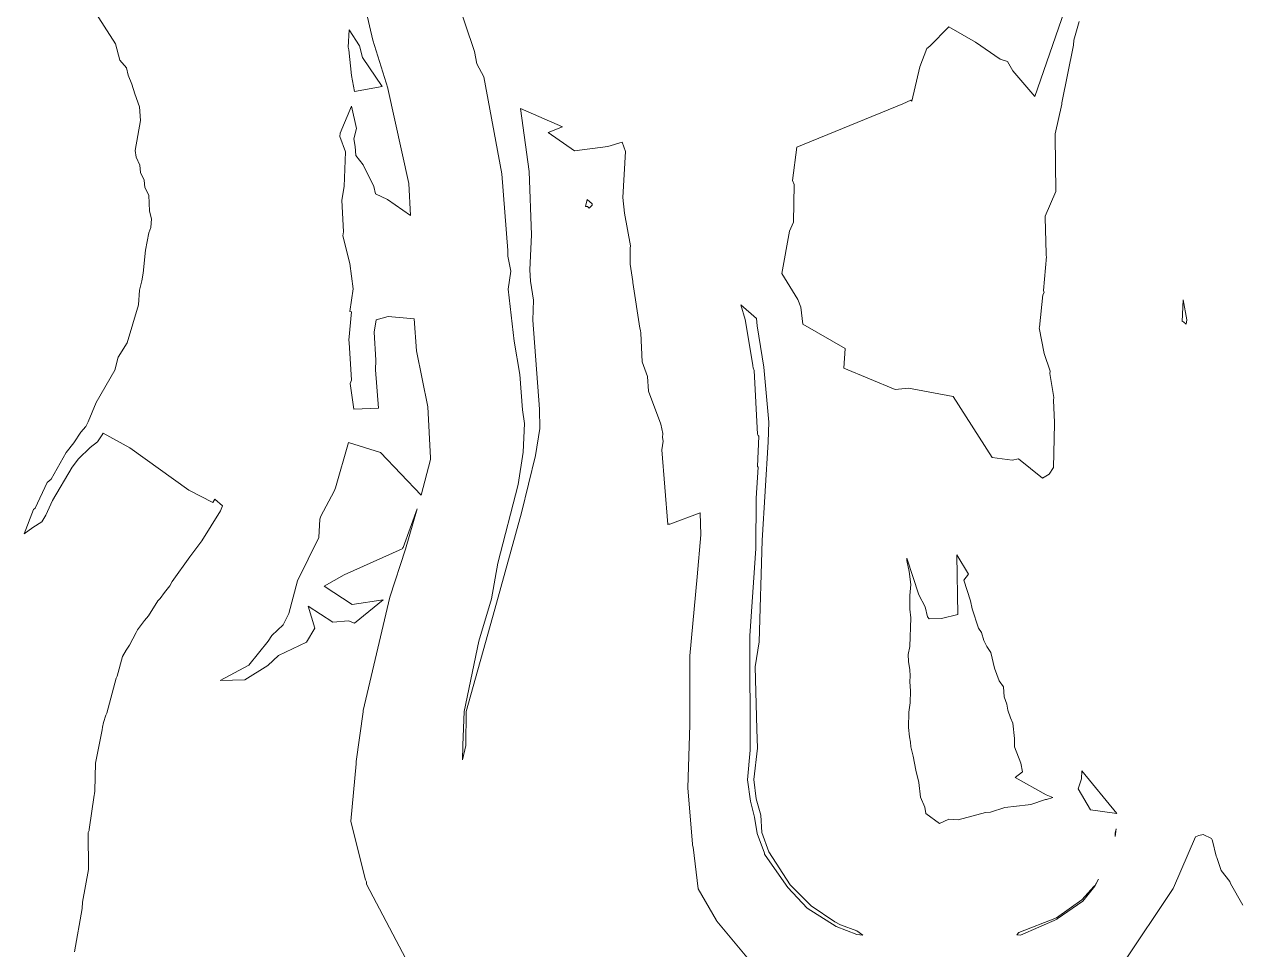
# Model space of a CAD drawing. Header units: metres. Extents: x 808187 to 810032, y 9155685 to 9157080.
# Drawn here: x 808513.9 to 808667.6, y 9156249.7 to 9156367 of the extents above; entities that cross this region are included whole.
import ezdxf

# ---------------------------------------------------------------- set-up
doc = ezdxf.new("R2010")
doc.units = ezdxf.units.M
doc.layers.add('C-TOPO-MAJR', color=9, linetype='Continuous')

msp = doc.modelspace()

# ---------------------------------------------------------------- linework, layer by layer
at = {"layer": 'C-TOPO-MAJR', "color": 9, "linetype": 'Continuous', "lineweight": 5}
for points, elevation in [([(808567.26, 9156374.36), (808570.9, 9156363.52), (808571.2, 9156361.98), (808572.09, 9156360.33), (808574.37, 9156348.03), (808575.12, 9156338.29), (808575.12, 9156337.59), (808575.49, 9156335.68), (808575.17, 9156333.39), (808575.92, 9156326.81), (808576.63, 9156322.58), (808576.98, 9156318.1), (808577.25, 9156316.39), (808577.07, 9156312.76), (808576.42, 9156308.66), (808573.87, 9156298.65), (808573.08, 9156294.15), (808571.45, 9156288.8), (808569.6, 9156279.85), (808569.42, 9156275.62), (808569.41, 9156275.52), (808569.4, 9156273.75), (808569.8, 9156275.54), (808569.84, 9156279.86), (808573.48, 9156292.84), (808576.84, 9156305.04), (808578.63, 9156312.31), (808579.17, 9156315.74), (808579.13, 9156318.2), (808578.31, 9156329.47), (808578.38, 9156331.99), (808577.99, 9156334.43), (808577.93, 9156335.85), (808578.14, 9156340.27), (808577.85, 9156348.31), (808576.74, 9156356.29), (808582.04, 9156353.98), (808580.22, 9156353.26), (808583.57, 9156350.94), (808587.79, 9156351.48), (808589.62, 9156352.03), (808590.02, 9156350.83), (808589.71, 9156345.01), (808589.91, 9156343.05), (808590.66, 9156338.9), (808590.62, 9156338.61), (808590.61, 9156336.58), (808590.97, 9156334.38), (808590.96, 9156334.24), (808591.85, 9156328.44), (808591.93, 9156328.18), (808591.98, 9156327.84), (808592.17, 9156324.2), (808592.81, 9156322.33), (808592.97, 9156320.46), (808594.5, 9156316.29), (808594.75, 9156315.1), (808594.74, 9156314.61), (808594.82, 9156314.14), (808594.66, 9156313.04), (808595.41, 9156303.58), (808595.48, 9156303.6), (808595.65, 9156303.61), (808599.49, 9156305.06), (808599.59, 9156302.27), (808599.11, 9156296.95), (808598.19, 9156286.93), (808598.19, 9156278.16), (808597.92, 9156270.21), (808598.51, 9156263.04), (808598.54, 9156262.93), (808598.55, 9156262.82), (808598.6, 9156262.68), (808599.25, 9156257.41), (808601.58, 9156253.37), (808601.63, 9156253.3), (808605.63, 9156248.48)], 2860), ([(808556.46, 9156371.73), (808558.02, 9156364.96), (808559.93, 9156358.86), (808559.93, 9156358.85), (808559.94, 9156358.84), (808562.58, 9156346.8), (808562.79, 9156342.74), (808559.87, 9156344.75), (808558.38, 9156345.47), (808558.17, 9156346.43), (808556.8, 9156349.15), (808555.85, 9156350.35), (808555.8, 9156351.5), (808555.6, 9156352.46), (808555.95, 9156353.76), (808555.34, 9156356.6), (808553.87, 9156353.18), (808553.84, 9156352.75), (808554.56, 9156350.79), (808554.39, 9156346.43), (808554.08, 9156344.7), (808554.32, 9156340.65), (808554.24, 9156340.15), (808555.12, 9156336.64), (808555.53, 9156333.43), (808555.13, 9156330.58), (808555.31, 9156330.52), (808554.98, 9156326.94), (808555.03, 9156326.63), (808555.3, 9156321.85), (808555.16, 9156321.45), (808555.63, 9156318.21), (808558.74, 9156318.32), (808558.37, 9156323.19), (808558.4, 9156324.4), (808558.19, 9156327.96), (808558.45, 9156329.53), (808559.96, 9156329.93), (808563.25, 9156329.65), (808563.57, 9156325.58), (808564.99, 9156318.49), (808565.33, 9156312.03), (808565.34, 9156311.99), (808565.33, 9156311.91), (808565.32, 9156311.82), (808564.15, 9156307.3), (808558.98, 9156312.68), (808554.96, 9156313.98), (808553.29, 9156308.23), (808553.11, 9156307.81), (808551.42, 9156304.64), (808551.32, 9156304.26), (808551.17, 9156301.94), (808548.47, 9156296.44), (808547.37, 9156292.3), (808546.67, 9156290.85), (808545.24, 9156289.5), (808544.76, 9156288.78), (808542.31, 9156285.75), (808538.67, 9156283.81), (808541.82, 9156283.88), (808544.74, 9156285.7), (808546.06, 9156286.95), (808549.62, 9156288.67), (808550.68, 9156290.44), (808549.82, 9156293.21), (808552.94, 9156291.19), (808554.96, 9156291.34), (808555.7, 9156291.06), (808559.35, 9156294.04), (808555.42, 9156293.41), (808551.85, 9156295.76), (808554.4, 9156297.21), (808561.74, 9156300.49), (808561.77, 9156300.57), (808561.87, 9156300.66), (808563.64, 9156305.55), (808562.15, 9156300.43), (808562.15, 9156300.43), (808560.18, 9156294.38), (808556.8, 9156280.01), (808556.8, 9156279.81), (808555.92, 9156273.54), (808555.91, 9156273.39), (808555.93, 9156273.24), (808555.24, 9156265.98), (808555.3, 9156265.59), (808557.1, 9156258.55), (808557.21, 9156258.29), (808557.24, 9156257.99), (808562.62, 9156247.72)], 2850), ([(808522.54, 9156368.96), (808525.44, 9156364.49), (808525.96, 9156362.42), (808526.8, 9156361.44), (808527.01, 9156360.52), (808527.49, 9156359.4), (808527.86, 9156358.16), (808528.48, 9156356.53), (808528.58, 9156354.78), (808527.91, 9156350.98), (808528.03, 9156350.11), (808528.49, 9156349.13), (808528.59, 9156348.2), (808529.06, 9156347.23), (808529.13, 9156346.29), (808529.65, 9156345.3), (808529.72, 9156343.3), (808530, 9156342.32), (808529.91, 9156341.21), (808529.65, 9156340.55), (808529.23, 9156338.36), (808528.94, 9156335.42), (808528.77, 9156334.44), (808528.47, 9156333.29), (808528.34, 9156331.42), (808526.9, 9156326.6), (808525.76, 9156324.77), (808525.33, 9156323.15), (808522.97, 9156319.03), (808521.96, 9156316.58), (808521.65, 9156316), (808521.04, 9156315.27), (808520.15, 9156313.92), (808519.15, 9156312.69), (808517.25, 9156309.32), (808516.76, 9156308.91), (808515.25, 9156305.63), (808515.02, 9156305.48), (808513.86, 9156302.37), (808514.93, 9156303.2), (808516.09, 9156303.93), (808516.59, 9156304.75), (808517.43, 9156306.6), (808519.92, 9156310.85), (808520.75, 9156311.88), (808522.22, 9156313.31), (808523.13, 9156314.03), (808523.71, 9156314.93), (808523.87, 9156315.14), (808527.22, 9156313.28), (808534.71, 9156307.94), (808537.74, 9156306.34), (808538.02, 9156306.77), (808538.99, 9156305.92), (808538.71, 9156305.29), (808536.37, 9156301.5), (808534.85, 9156299.49), (808532.61, 9156296.34), (808532.31, 9156295.81), (808531.61, 9156294.96), (808531.09, 9156294.2), (808530.8, 9156293.88), (808529.62, 9156291.98), (808529.09, 9156291.4), (808528.22, 9156290.22), (808528.02, 9156289.9), (808527.2, 9156288.29), (808526.76, 9156287.65), (808526.32, 9156286.83), (808525.62, 9156284.35), (808525.51, 9156284.11), (808524.32, 9156279.66), (808524.19, 9156279.41), (808523.89, 9156278.49), (808523.84, 9156278.28), (808523.81, 9156278.08), (808523.77, 9156277.9), (808523.75, 9156277.56), (808522.88, 9156273.31), (808522.81, 9156269.82), (808522.77, 9156269.44), (808522.73, 9156269.28), (808522.08, 9156264.9), (808522.08, 9156264.77), (808521.96, 9156264.55), (808521.99, 9156259.86), (808521.23, 9156255.7), (808521.2, 9156254.89), (808520.21, 9156249.4)], 2840), ([(808645.68, 9156368.67), (808641.91, 9156357.82), (808639.1, 9156361.09), (808638.43, 9156362.26), (808637.51, 9156362.57), (808634.37, 9156364.72), (808631.01, 9156366.65), (808628.61, 9156364.18), (808628.2, 9156363.91), (808627.32, 9156361.57), (808626.32, 9156357.24), (808626.19, 9156357.34), (808625.18, 9156356.87), (808611.75, 9156351.39), (808611.2, 9156347.18), (808611.41, 9156346.66), (808611.32, 9156341.9), (808610.81, 9156340.74), (808609.84, 9156335.39), (808611.88, 9156332.08), (808612.25, 9156331.12), (808612.49, 9156328.96), (808617.86, 9156325.9), (808617.69, 9156323.38), (808624.21, 9156320.69), (808625.89, 9156320.85), (808631.57, 9156319.8), (808636.51, 9156312.07), (808639.04, 9156311.71), (808639.84, 9156311.9), (808639.84, 9156311.9), (808642.89, 9156309.45), (808643.73, 9156309.97), (808644.27, 9156310.81), (808644.4, 9156316.34), (808644.38, 9156316.52), (808644.28, 9156319.32), (808644.29, 9156319.67), (808643.8, 9156322.7), (808643.83, 9156323.02), (808643.09, 9156325.24), (808642.47, 9156328.48), (808642.5, 9156328.6), (808642.92, 9156332.7), (808643.07, 9156332.97), (808643.02, 9156333.24), (808643.36, 9156337.55), (808643.33, 9156337.62), (808643.33, 9156337.7), (808643.32, 9156337.8), (808643.33, 9156337.88), (808643.2, 9156342.49), (808643.19, 9156342.57), (808643.21, 9156342.66), (808644.57, 9156345.8), (808644.49, 9156352.8), (808644.46, 9156353.07), (808645.33, 9156356.85), (808645.34, 9156357.03), (808646.82, 9156364.31), (808646.83, 9156364.94), (808647.53, 9156367.32)], 2870), ([(808653.03, 9156247.89), (808659.42, 9156257.43), (808659.47, 9156257.53), (808662.24, 9156263.98), (808662.69, 9156264.16), (808663.21, 9156264.28), (808664.29, 9156263.79), (808664.39, 9156263.6), (808664.43, 9156263.49), (808664.87, 9156261.52), (808664.95, 9156261.38), (808665.49, 9156259.72), (808666.59, 9156258.33), (808666.7, 9156258.08), (808668.27, 9156255.34)], 2860)]:
    msp.add_lwpolyline(points, dxfattribs=dict(at, elevation=elevation))
for points, elevation in [([(808556.34, 9156364.23), (808555.04, 9156366.27), (808554.91, 9156364.07), (808554.97, 9156363.72), (808555.3, 9156360.48), (808555.7, 9156358.44), (808559.21, 9156359.1), (808556.71, 9156362.76), (808556.34, 9156364.23)], 2850), ([(808585.82, 9156344.22), (808585.2, 9156344.77), (808584.98, 9156343.88), (808585.24, 9156343.87), (808585.45, 9156343.67), (808585.82, 9156344.04), (808585.82, 9156344.22)], 2860), ([(808605.83, 9156274.97), (808605.49, 9156271.2), (808605.86, 9156268.5), (808606.38, 9156266.48), (808606.71, 9156264.41), (808607.65, 9156261.92), (808607.66, 9156261.77), (808607.73, 9156261.66), (808610.62, 9156257.57), (808613.07, 9156254.94), (808616.75, 9156252.63), (808619.35, 9156251.6), (808620.1, 9156251.53), (808619.34, 9156252.07), (808617.28, 9156252.82), (808616.58, 9156253.19), (808613.56, 9156255.22), (808610.89, 9156257.91), (808608.2, 9156262.08), (808607.33, 9156264.55), (808607.18, 9156266.72), (808606.58, 9156268.8), (808606.3, 9156271.23), (808606.76, 9156275.21), (808606.67, 9156277.63), (808606.47, 9156285.51), (808606.99, 9156288.68), (808607.34, 9156301.54), (808608.13, 9156314.03), (808608.18, 9156316.55), (808607.58, 9156323.53), (808606.71, 9156328.74), (808606.63, 9156329.7), (808604.63, 9156331.42), (808605.21, 9156329.54), (808606.17, 9156323.78), (808606.18, 9156323.6), (808606.22, 9156323.5), (808606.22, 9156323.41), (808606.34, 9156323.1), (808606.76, 9156315.01), (808606.86, 9156314.86), (808606.92, 9156314.77), (808606.76, 9156310.94), (808606.83, 9156310.83), (808606.58, 9156306.9), (808606.57, 9156300.51), (808605.77, 9156289.45), (808605.83, 9156274.97)], 2870), ([(808661.17, 9156329.53), (808660.7, 9156332.05), (808660.55, 9156329.29), (808660.72, 9156329.26), (808660.8, 9156329.22), (808661.06, 9156328.95), (808661.17, 9156329.53)], 2860), ([(808643.36, 9156268.72), (808644.18, 9156268.95), (808643.35, 9156269.31), (808639.43, 9156271.51), (808640.35, 9156272.22), (808640.14, 9156273.32), (808639.33, 9156275.41), (808639.33, 9156276.46), (808639.12, 9156278.37), (808638.82, 9156279.06), (808638.5, 9156280.04), (808638.36, 9156280.81), (808638, 9156281.71), (808637.92, 9156282.98), (808637.39, 9156283.76), (808636.81, 9156285.36), (808636.34, 9156287.33), (808635.84, 9156288.12), (808635.45, 9156288.88), (808635.16, 9156289.88), (808634.76, 9156290.45), (808633.96, 9156292.87), (808633.73, 9156293.91), (808632.92, 9156296.51), (808633.51, 9156297.27), (808632.03, 9156299.73), (808632.03, 9156299.68), (808632.15, 9156292.15), (808630.07, 9156291.66), (808628.51, 9156291.62), (808628.32, 9156291.85), (808628.02, 9156293.13), (808627.21, 9156294.65), (808625.67, 9156299.31), (808625.69, 9156299.01), (808625.99, 9156297.61), (808626.21, 9156295.96), (808626.06, 9156294.57), (808626.06, 9156292.82), (808626.18, 9156291.72), (808626.05, 9156288.11), (808625.87, 9156287.09), (808625.88, 9156286.2), (808626.08, 9156285.17), (808626.12, 9156284.39), (808626.05, 9156283.65), (808626.16, 9156282.5), (808626.11, 9156280.96), (808625.95, 9156279.8), (808625.88, 9156277.86), (808626.02, 9156276.67), (808626.15, 9156276), (808626.18, 9156275.4), (808626.5, 9156274.2), (808626.81, 9156272.42), (808627.22, 9156270.87), (808627.4, 9156268.99), (808627.96, 9156267.74), (808628.07, 9156266.93), (808629.82, 9156265.67), (808631.02, 9156266.24), (808632.18, 9156266.13), (808635.63, 9156267.07), (808636.3, 9156267.13), (808638.08, 9156267.71), (808641.04, 9156268.03), (808641.38, 9156268.1), (808643.27, 9156268.71), (808643.36, 9156268.72)], 2870), ([(808648.97, 9156267.41), (808652.27, 9156266.92), (808647.86, 9156272.35), (808647.8, 9156271.33), (808647.38, 9156270.08), (808648.97, 9156267.41)], 2870), ([(808652.09, 9156264.47), (808652.08, 9156264.03), (808652.22, 9156265.01), (808652.06, 9156264.49), (808652.09, 9156264.47), (808652.09, 9156264.47)], 2870), ([(808639.88, 9156251.86), (808639.64, 9156251.57), (808640.08, 9156251.53), (808644.71, 9156253.55), (808644.75, 9156253.58), (808647.99, 9156255.83), (808649.49, 9156257.72), (808649.51, 9156257.75), (808649.98, 9156258.62), (808649.49, 9156257.79), (808649.47, 9156257.78), (808649.41, 9156257.74), (808647.86, 9156256), (808644.64, 9156253.71), (808639.88, 9156251.86)], 2870)]:
    msp.add_lwpolyline(points, close=True, dxfattribs=dict(at, elevation=elevation))

doc.saveas('drawing.dxf')
